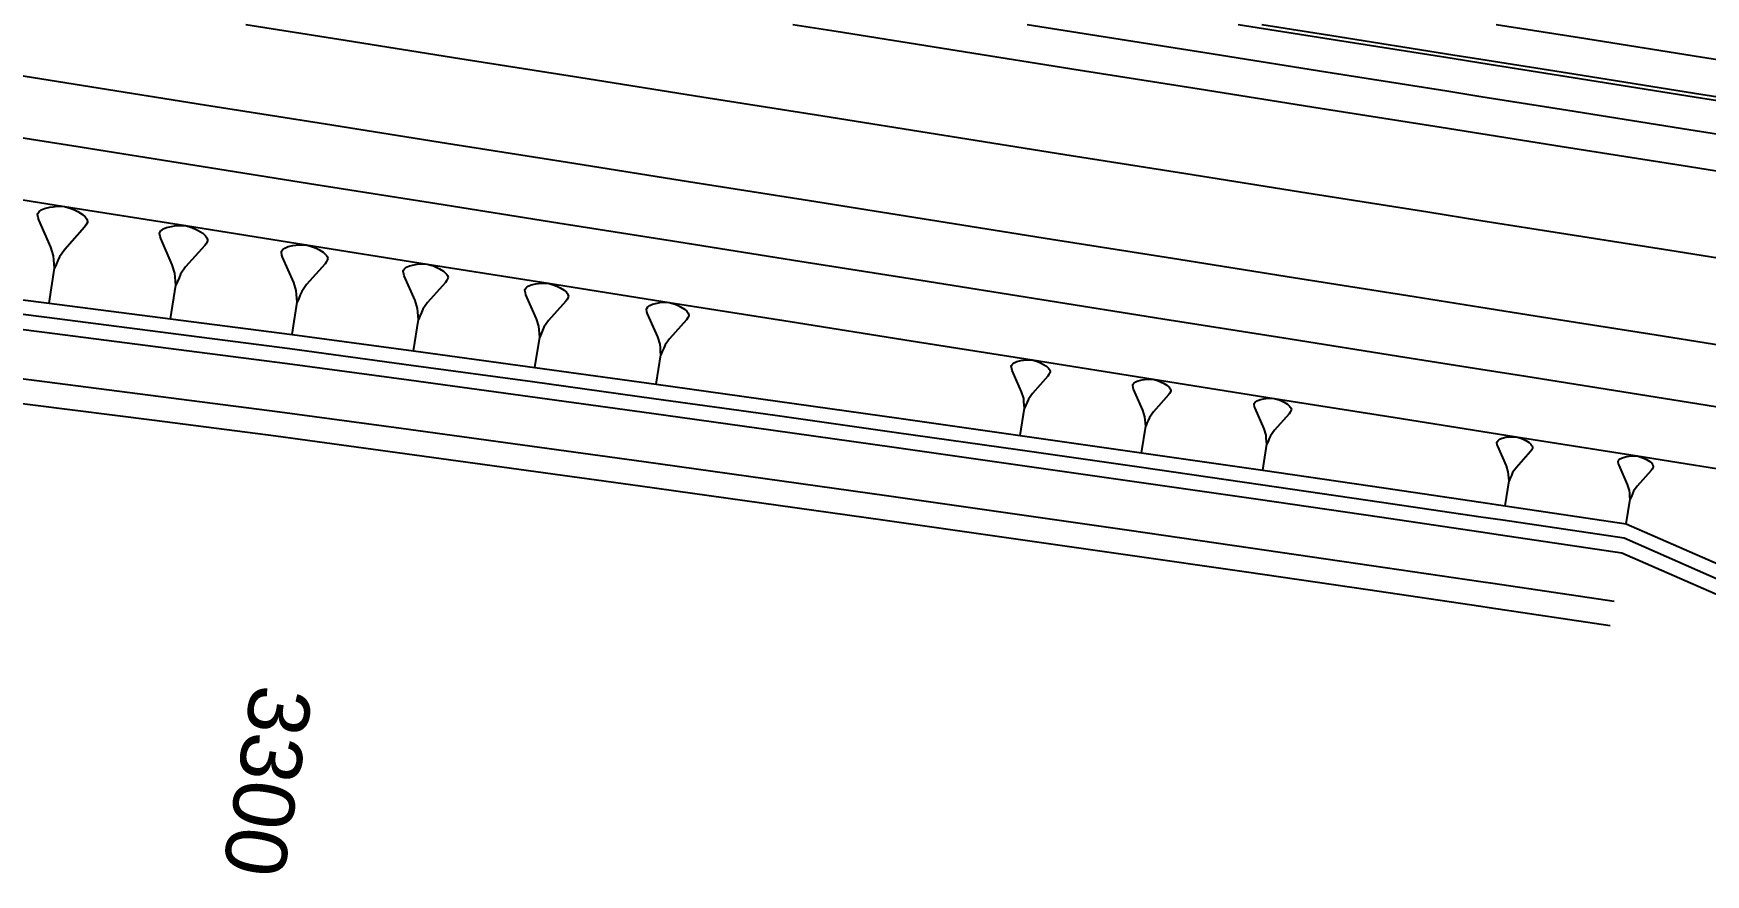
# Model space of a CAD drawing. Extents: x 384551 to 386632, y 802806 to 803252.
# Drawn here: x 384740.9 to 384809.2, y 802865.3 to 802899.6 of the extents above; entities that cross this region are included whole.
import ezdxf
from ezdxf.enums import TextEntityAlignment as Align

# ---------------------------------------------------------------- set-up
doc = ezdxf.new("R2010")
doc.units = 0
doc.layers.get('0').update_dxf_attribs({"linetype": 'CONTINUOUS'})
doc.styles.add('ARIAL', font='ARIAL.FON')

msp = doc.modelspace()

# ---------------------------------------------------------------- linework, layer by layer
at = {"color": 7}
for p, q in [((384741.0892, 802892.2411), (384741.0957, 802892.2818)), ((384741.1105, 802892.1125), (384741.0892, 802892.2411)), ((384741.0957, 802892.2818), (384741.1493, 802892.3567)), ((384741.1383, 802892.0247), (384741.1105, 802892.1125)), ((384741.6281, 802890.9039), (384741.1383, 802892.0247)), ((384741.1493, 802892.3567), (384741.1964, 802892.3909)), ((384741.1964, 802892.3909), (384741.2436, 802892.4252)), ((384741.2436, 802892.4252), (384741.3786, 802892.4872)), ((384741.3786, 802892.4872), (384741.595, 802892.5363)), ((384741.595, 802892.5363), (384741.7236, 802892.5576)), ((384741.7236, 802892.5576), (384741.8928, 802892.5725)), ((384741.8928, 802892.5725), (384742.1842, 802892.568)), ((384742.1842, 802892.568), (384742.4626, 802892.4821)), ((384742.4626, 802892.4821), (384742.6189, 802892.4156)), ((384742.6189, 802892.4156), (384742.7346, 802892.3555)), ((384742.7346, 802892.3555), (384742.9252, 802892.2418)), ((384742.9252, 802892.2418), (384743.0343, 802892.141)), ((384743.0343, 802892.141), (384743.0686, 802892.0939)), ((384743.1242, 802891.9182), (384743.0641, 802891.8025)), ((384743.0686, 802892.0939), (384743.1028, 802892.0467)), ((384743.1028, 802892.0467), (384743.1306, 802891.9589)), ((384743.1306, 802891.9589), (384743.1242, 802891.9182)), ((384743.0105, 802891.7276), (384742.1978, 802890.8134)), ((384743.0641, 802891.8025), (384743.0105, 802891.7276)), ((384746.0687, 802891.4698), (384746.0749, 802891.509)), ((384746.0892, 802891.3461), (384746.0687, 802891.4698)), ((384746.0749, 802891.509), (384746.1265, 802891.5811)), ((384746.1159, 802891.2616), (384746.0892, 802891.3461)), ((384746.5872, 802890.183), (384746.1159, 802891.2616)), ((384746.1265, 802891.5811), (384746.1719, 802891.614)), ((384746.1719, 802891.614), (384746.2173, 802891.647)), ((384746.2173, 802891.647), (384746.3472, 802891.7067)), ((384746.3472, 802891.7067), (384746.5554, 802891.7539)), ((384746.5554, 802891.7539), (384746.6792, 802891.7745)), ((384746.6792, 802891.7745), (384746.842, 802891.7888)), ((384746.842, 802891.7888), (384747.1224, 802891.7844)), ((384747.1224, 802891.7844), (384747.3903, 802891.7018)), ((384747.3903, 802891.7018), (384747.5408, 802891.6377)), ((384747.5408, 802891.6377), (384747.6521, 802891.5799)), ((384747.6521, 802891.5799), (384747.8355, 802891.4705)), ((384747.8355, 802891.4705), (384747.9405, 802891.3735)), ((384747.9405, 802891.3735), (384747.9735, 802891.3282)), ((384747.9735, 802891.3282), (384748.0064, 802891.2828)), ((384748.0064, 802891.2828), (384748.0332, 802891.1982)), ((384741.7392, 802890.5524), (384741.6281, 802890.9039)), ((384741.7541, 802890.3832), (384741.7392, 802890.5524)), ((384742.1978, 802890.8134), (384741.9834, 802890.5137)), ((384747.9175, 802890.9757), (384747.1355, 802890.096)), ((384747.9691, 802891.0478), (384747.9175, 802890.9757)), ((384748.027, 802891.1591), (384747.9691, 802891.0478)), ((384748.0332, 802891.1982), (384748.027, 802891.1591)), ((384751.0465, 802890.698), (384751.0524, 802890.7357)), ((384751.0662, 802890.579), (384751.0465, 802890.698)), ((384751.0524, 802890.7357), (384751.1021, 802890.8051)), ((384751.0919, 802890.4976), (384751.0662, 802890.579)), ((384751.1021, 802890.8051), (384751.1458, 802890.8369)), ((384751.1458, 802890.8369), (384751.1895, 802890.8686)), ((384751.1895, 802890.8686), (384751.3145, 802890.926)), ((384751.3145, 802890.926), (384751.5149, 802890.9715)), ((384751.5149, 802890.9715), (384751.634, 802890.9912)), ((384751.634, 802890.9912), (384751.7908, 802891.005)), ((384751.7908, 802891.005), (384752.0606, 802891.0008)), ((384752.0606, 802891.0008), (384752.3185, 802890.9213)), ((384752.3185, 802890.9213), (384752.4633, 802890.8597)), ((384752.4633, 802890.8597), (384752.5704, 802890.804)), ((384752.5704, 802890.804), (384752.7469, 802890.6987)), ((384752.7469, 802890.6987), (384752.848, 802890.6054)), ((384752.848, 802890.6054), (384752.8798, 802890.5617)), ((384752.8798, 802890.5617), (384752.9115, 802890.518)), ((384741.5578, 802888.6202), (384741.7838, 802890.0447)), ((384741.7689, 802890.2139), (384741.7541, 802890.3832)), ((384741.7838, 802890.0447), (384741.7689, 802890.2139)), ((384741.8503, 802890.201), (384741.7838, 802890.0447)), ((384741.9168, 802890.3574), (384741.8503, 802890.201)), ((384741.9834, 802890.5137), (384741.9168, 802890.3574)), ((384746.6942, 802889.8448), (384746.5872, 802890.183)), ((384747.1355, 802890.096), (384746.9292, 802889.8075)), ((384751.5455, 802889.4595), (384751.0919, 802890.4976)), ((384752.8259, 802890.2225), (384752.0733, 802889.3758)), ((384752.8756, 802890.2919), (384752.8259, 802890.2225)), ((384752.9312, 802890.399), (384752.8756, 802890.2919)), ((384752.9115, 802890.518), (384752.9372, 802890.4367)), ((384752.9372, 802890.4367), (384752.9312, 802890.399)), ((384756.0157, 802889.9237), (384756.0215, 802889.9602)), ((384756.0348, 802889.8083), (384756.0157, 802889.9237)), ((384756.0215, 802889.9602), (384756.0696, 802890.0275)), ((384756.0696, 802890.0275), (384756.1119, 802890.0583)), ((384756.1119, 802890.0583), (384756.1543, 802890.089)), ((384756.1543, 802890.089), (384756.2755, 802890.1447)), ((384756.2755, 802890.1447), (384756.4698, 802890.1888)), ((384756.4698, 802890.1888), (384756.5853, 802890.208)), ((384756.5853, 802890.208), (384756.7372, 802890.2213)), ((384756.7372, 802890.2213), (384756.9988, 802890.2173)), ((384756.9988, 802890.2173), (384757.2488, 802890.1401)), ((384757.2488, 802890.1401), (384757.3892, 802890.0804)), ((384757.3892, 802890.0804), (384757.493, 802890.0265)), ((384757.493, 802890.0265), (384757.6642, 802889.9244)), ((384757.6642, 802889.9244), (384757.7622, 802889.8339)), ((384746.5196, 802887.9854), (384746.7371, 802889.3562)), ((384746.7085, 802889.6819), (384746.6942, 802889.8448)), ((384746.7228, 802889.5191), (384746.7085, 802889.6819)), ((384746.7371, 802889.3562), (384746.7228, 802889.5191)), ((384746.8011, 802889.5066), (384746.7371, 802889.3562)), ((384746.8651, 802889.6571), (384746.8011, 802889.5066)), ((384746.9292, 802889.8075), (384746.8651, 802889.6571)), ((384751.6485, 802889.134), (384751.5455, 802889.4595)), ((384752.0733, 802889.3758), (384751.8746, 802889.0981)), ((384756.0598, 802889.7294), (384756.0348, 802889.8083)), ((384756.4995, 802888.723), (384756.0598, 802889.7294)), ((384757.7408, 802889.4627), (384757.0111, 802888.6418)), ((384757.7889, 802889.5299), (384757.7408, 802889.4627)), ((384757.7622, 802889.8339), (384757.7929, 802889.7915)), ((384757.8428, 802889.6338), (384757.7889, 802889.5299)), ((384757.7929, 802889.7915), (384757.8237, 802889.7492)), ((384757.8237, 802889.7492), (384757.8486, 802889.6703)), ((384757.8486, 802889.6703), (384757.8428, 802889.6338)), ((384760.9832, 802889.1489), (384760.9888, 802889.1843)), ((384760.9888, 802889.1843), (384761.0355, 802889.2496)), ((384761.0355, 802889.2496), (384761.0766, 802889.2794)), ((384761.0766, 802889.2794), (384761.1177, 802889.3093)), ((384761.1177, 802889.3093), (384761.2353, 802889.3633)), ((384761.2353, 802889.3633), (384761.4238, 802889.4061)), ((384761.4238, 802889.4061), (384761.5358, 802889.4247)), ((384761.5358, 802889.4247), (384761.6832, 802889.4376)), ((384761.6832, 802889.4376), (384761.9371, 802889.4337)), ((384761.9371, 802889.4337), (384762.1796, 802889.3588)), ((384762.1796, 802889.3588), (384762.3158, 802889.3009)), ((384762.3158, 802889.3009), (384762.4165, 802889.2486)), ((384762.4165, 802889.2486), (384762.5826, 802889.1495)), ((384751.4804, 802887.3444), (384751.6898, 802888.6637)), ((384751.6622, 802888.9773), (384751.6485, 802889.134)), ((384751.676, 802888.8205), (384751.6622, 802888.9773)), ((384751.6898, 802888.6637), (384751.676, 802888.8205)), ((384751.7514, 802888.8085), (384751.6898, 802888.6637)), ((384751.813, 802888.9533), (384751.7514, 802888.8085)), ((384751.8746, 802889.0981), (384751.813, 802888.9533)), ((384756.5993, 802888.4075), (384756.4995, 802888.723)), ((384757.0111, 802888.6418), (384756.8185, 802888.3727)), ((384761.0017, 802889.0369), (384760.9832, 802889.1489)), ((384761.0259, 802888.9603), (384761.0017, 802889.0369)), ((384761.4526, 802887.9839), (384761.0259, 802888.9603)), ((384762.6569, 802888.7015), (384761.9489, 802887.9052)), ((384762.5826, 802889.1495), (384762.6777, 802889.0617)), ((384762.7036, 802888.7668), (384762.6569, 802888.7015)), ((384762.6777, 802889.0617), (384762.7075, 802889.0206)), ((384762.7559, 802888.8676), (384762.7036, 802888.7668)), ((384762.7075, 802889.0206), (384762.7373, 802888.9796)), ((384762.7373, 802888.9796), (384762.7615, 802888.903)), ((384762.7615, 802888.903), (384762.7559, 802888.8676)), ((384765.9998, 802888.4713), (384766.0397, 802888.5003)), ((384766.0397, 802888.5003), (384766.0796, 802888.5293)), ((384766.0796, 802888.5293), (384766.1938, 802888.5817)), ((384766.1938, 802888.5817), (384766.3769, 802888.6233)), ((384766.3769, 802888.6233), (384766.4856, 802888.6413)), ((384766.4856, 802888.6413), (384766.6288, 802888.6539)), ((384766.6288, 802888.6539), (384766.8753, 802888.6501)), ((384766.8753, 802888.6501), (384767.1108, 802888.5774)), ((384767.1108, 802888.5774), (384767.2431, 802888.5211)), ((384767.2431, 802888.5211), (384767.3409, 802888.4703)), ((384756.4364, 802886.6726), (384756.6393, 802887.9516)), ((384756.6126, 802888.2555), (384756.5993, 802888.4075)), ((384756.626, 802888.1035), (384756.6126, 802888.2555)), ((384756.6393, 802887.9516), (384756.626, 802888.1035)), ((384756.6991, 802888.0919), (384756.6393, 802887.9516)), ((384756.7588, 802888.2323), (384756.6991, 802888.0919)), ((384756.8185, 802888.3727), (384756.7588, 802888.2323)), ((384761.5494, 802887.6778), (384761.4526, 802887.9839)), ((384761.9489, 802887.9052), (384761.7621, 802887.644)), ((384765.9489, 802888.3735), (384765.9544, 802888.4079)), ((384765.967, 802888.2648), (384765.9489, 802888.3735)), ((384765.9544, 802888.4079), (384765.9998, 802888.4713)), ((384765.9905, 802888.1904), (384765.967, 802888.2648)), ((384766.4048, 802887.2423), (384765.9905, 802888.1904)), ((384767.5743, 802887.9391), (384766.8868, 802887.1658)), ((384767.3409, 802888.4703), (384767.5021, 802888.3741)), ((384767.5021, 802888.3741), (384767.5945, 802888.2889)), ((384767.6197, 802888.0025), (384767.5743, 802887.9391)), ((384767.5945, 802888.2889), (384767.6235, 802888.249)), ((384767.6705, 802888.1003), (384767.6197, 802888.0025)), ((384767.6235, 802888.249), (384767.6524, 802888.2091)), ((384767.6524, 802888.2091), (384767.6759, 802888.1348)), ((384767.6759, 802888.1348), (384767.6705, 802888.1003)), ((384761.3913, 802885.9945), (384761.5882, 802887.2355)), ((384761.5623, 802887.5303), (384761.5494, 802887.6778)), ((384761.5753, 802887.3829), (384761.5623, 802887.5303)), ((384761.5882, 802887.2355), (384761.5753, 802887.3829)), ((384761.6462, 802887.3717), (384761.5882, 802887.2355)), ((384761.7042, 802887.5078), (384761.6462, 802887.3717)), ((384761.7621, 802887.644), (384761.7042, 802887.5078)), ((384766.4988, 802886.945), (384766.4048, 802887.2423)), ((384766.8868, 802887.1658), (384766.7054, 802886.9122)), ((384766.3453, 802885.3103), (384766.5365, 802886.5154)), ((384766.5114, 802886.8018), (384766.4988, 802886.945)), ((384766.524, 802886.6586), (384766.5114, 802886.8018)), ((384766.5365, 802886.5154), (384766.524, 802886.6586)), ((384766.5928, 802886.6477), (384766.5365, 802886.5154)), ((384766.6491, 802886.7799), (384766.5928, 802886.6477)), ((384766.7054, 802886.9122), (384766.6491, 802886.7799)), ((384780.836, 802886.0444), (384780.8411, 802886.0761)), ((384780.8526, 802885.9441), (384780.836, 802886.0444)), ((384780.8411, 802886.0761), (384780.8829, 802886.1346)), ((384780.8743, 802885.8756), (384780.8526, 802885.9441)), ((384781.2562, 802885.0016), (384780.8743, 802885.8756)), ((384780.8829, 802886.1346), (384780.9196, 802886.1613)), ((384780.9196, 802886.1613), (384780.9564, 802886.188)), ((384780.9564, 802886.188), (384781.0617, 802886.2363)), ((384781.0617, 802886.2363), (384781.2305, 802886.2746)), ((384781.2305, 802886.2746), (384781.3307, 802886.2913)), ((384781.3307, 802886.2913), (384781.4627, 802886.3029)), ((384781.4627, 802886.3029), (384781.6899, 802886.2994)), ((384781.6899, 802886.2994), (384781.9071, 802886.2324)), ((384781.9071, 802886.2324), (384782.029, 802886.1805)), ((384782.029, 802886.1805), (384782.1192, 802886.1336)), ((384782.1192, 802886.1336), (384782.2678, 802886.045)), ((384782.2678, 802886.045), (384782.3529, 802885.9664)), ((384782.3529, 802885.9664), (384782.3796, 802885.9296)), ((384782.423, 802885.7926), (384782.3761, 802885.7024)), ((384782.3796, 802885.9296), (384782.4063, 802885.8928)), ((384782.4063, 802885.8928), (384782.428, 802885.8243)), ((384782.428, 802885.8243), (384782.423, 802885.7926)), ((384782.3343, 802885.644), (384781.7006, 802884.9311)), ((384782.3761, 802885.7024), (384782.3343, 802885.644)), ((384785.795, 802885.267), (384785.7999, 802885.298)), ((384785.8112, 802885.1692), (384785.795, 802885.267)), ((384785.7999, 802885.298), (384785.8407, 802885.355)), ((384785.8323, 802885.1023), (384785.8112, 802885.1692)), ((384786.205, 802884.2495), (384785.8323, 802885.1023)), ((384785.8407, 802885.355), (384785.8765, 802885.381)), ((384785.8765, 802885.381), (384785.9124, 802885.4071)), ((384785.9124, 802885.4071), (384786.0152, 802885.4543)), ((384786.0152, 802885.4543), (384786.1798, 802885.4917)), ((384786.1798, 802885.4917), (384786.2777, 802885.5079)), ((384786.2777, 802885.5079), (384786.4064, 802885.5192)), ((384786.4064, 802885.5192), (384786.6281, 802885.5158)), ((384786.6281, 802885.5158), (384786.84, 802885.4504)), ((384786.84, 802885.4504), (384786.959, 802885.3998)), ((384786.959, 802885.3998), (384787.047, 802885.3541)), ((384787.047, 802885.3541), (384787.192, 802885.2676)), ((384787.192, 802885.2676), (384787.2751, 802885.1909)), ((384787.2751, 802885.1909), (384787.3011, 802885.155)), ((384787.3011, 802885.155), (384787.3272, 802885.1191)), ((384787.3272, 802885.1191), (384787.3483, 802885.0523)), ((384781.3429, 802884.7275), (384781.2562, 802885.0016)), ((384781.3545, 802884.5955), (384781.3429, 802884.7275)), ((384781.3661, 802884.4635), (384781.3545, 802884.5955)), ((384781.3777, 802884.3315), (384781.3661, 802884.4635)), ((384781.4296, 802884.4535), (384781.3777, 802884.3315)), ((384781.4814, 802884.5754), (384781.4296, 802884.4535)), ((384781.5333, 802884.6973), (384781.4814, 802884.5754)), ((384781.7006, 802884.9311), (384781.5333, 802884.6973)), ((384787.2569, 802884.8763), (384786.6385, 802884.1807)), ((384787.2977, 802884.9333), (384787.2569, 802884.8763)), ((384787.3434, 802885.0213), (384787.2977, 802884.9333)), ((384787.3483, 802885.0523), (384787.3434, 802885.0213)), ((384790.7522, 802884.4891), (384790.757, 802884.5193)), ((384790.768, 802884.3935), (384790.7522, 802884.4891)), ((384790.757, 802884.5193), (384790.7968, 802884.5751)), ((384790.7887, 802884.3282), (384790.768, 802884.3935)), ((384790.7968, 802884.5751), (384790.8319, 802884.6005)), ((384790.8319, 802884.6005), (384790.867, 802884.626)), ((384790.867, 802884.626), (384790.9674, 802884.6721)), ((384790.9674, 802884.6721), (384791.1283, 802884.7086)), ((384791.1283, 802884.7086), (384791.2239, 802884.7245)), ((384791.2239, 802884.7245), (384791.3497, 802884.7355)), ((384791.3497, 802884.7355), (384791.5664, 802884.7322)), ((384791.5664, 802884.7322), (384791.7734, 802884.6683)), ((384791.7734, 802884.6683), (384791.8896, 802884.6188)), ((384791.8896, 802884.6188), (384791.9756, 802884.5742)), ((384791.9756, 802884.5742), (384792.1173, 802884.4896)), ((384792.1173, 802884.4896), (384792.1985, 802884.4147)), ((384792.1985, 802884.4147), (384792.224, 802884.3796)), ((384781.2014, 802883.2207), (384781.3777, 802884.3315)), ((384786.2895, 802883.9821), (384786.205, 802884.2495)), ((384786.3008, 802883.8533), (384786.2895, 802883.9821)), ((384786.3122, 802883.7245), (384786.3008, 802883.8533)), ((384786.3235, 802883.5957), (384786.3122, 802883.7245)), ((384786.3741, 802883.7147), (384786.3235, 802883.5957)), ((384786.4247, 802883.8336), (384786.3741, 802883.7147)), ((384786.4753, 802883.9526), (384786.4247, 802883.8336)), ((384786.6385, 802884.1807), (384786.4753, 802883.9526)), ((384791.1528, 802883.4948), (384790.7887, 802884.3282)), ((384792.1808, 802884.1073), (384791.5765, 802883.4275)), ((384792.2206, 802884.163), (384792.1808, 802884.1073)), ((384792.2653, 802884.249), (384792.2206, 802884.163)), ((384792.224, 802884.3796), (384792.2494, 802884.3446)), ((384792.2494, 802884.3446), (384792.2701, 802884.2793)), ((384792.2701, 802884.2793), (384792.2653, 802884.249)), ((384786.1515, 802882.5118), (384786.3235, 802883.5957)), ((384791.2355, 802883.2335), (384791.1528, 802883.4948)), ((384791.2465, 802883.1076), (384791.2355, 802883.2335)), ((384791.2576, 802882.9818), (384791.2465, 802883.1076)), ((384791.3676, 802883.0884), (384791.3181, 802882.9722)), ((384791.4171, 802883.2047), (384791.3676, 802883.0884)), ((384791.5765, 802883.4275), (384791.4171, 802883.2047)), ((384800.7043, 802883.0143), (384800.738, 802883.0387)), ((384800.738, 802883.0387), (384800.7716, 802883.0631)), ((384800.7716, 802883.0631), (384800.868, 802883.1074)), ((384800.868, 802883.1074), (384801.0224, 802883.1424)), ((384801.0224, 802883.1424), (384801.1141, 802883.1576)), ((384801.1141, 802883.1576), (384801.2349, 802883.1682)), ((384801.2349, 802883.1682), (384801.4428, 802883.165)), ((384801.4428, 802883.165), (384801.6415, 802883.1037)), ((384801.6415, 802883.1037), (384801.753, 802883.0563)), ((384801.753, 802883.0563), (384801.8355, 802883.0134)), ((384791.1006, 802881.7967), (384791.2686, 802882.8559)), ((384791.2686, 802882.8559), (384791.2576, 802882.9818)), ((384791.3181, 802882.9722), (384791.2686, 802882.8559)), ((384800.6615, 802882.9317), (384800.6661, 802882.9608)), ((384800.6767, 802882.84), (384800.6615, 802882.9317)), ((384800.6661, 802882.9608), (384800.7043, 802883.0143)), ((384800.6965, 802882.7773), (384800.6767, 802882.84)), ((384801.046, 802881.9776), (384800.6965, 802882.7773)), ((384802.0324, 802882.5653), (384801.4525, 802881.9131)), ((384801.8355, 802883.0134), (384801.9715, 802882.9323)), ((384801.9715, 802882.9323), (384802.0494, 802882.8604)), ((384802.0707, 802882.6188), (384802.0324, 802882.5653)), ((384802.0494, 802882.8604), (384802.0739, 802882.8267)), ((384802.1135, 802882.7013), (384802.0707, 802882.6188)), ((384802.0739, 802882.8267), (384802.0983, 802882.7931)), ((384802.0983, 802882.7931), (384802.1181, 802882.7304)), ((384802.1181, 802882.7304), (384802.1135, 802882.7013)), ((384805.8164, 802882.3248), (384805.9681, 802882.3592)), ((384805.9681, 802882.3592), (384806.0582, 802882.3742)), ((384806.0582, 802882.3742), (384806.1768, 802882.3846)), ((384806.1768, 802882.3846), (384806.381, 802882.3814)), ((384806.381, 802882.3814), (384806.5762, 802882.3212)), ((384801.1253, 802881.7268), (384801.046, 802881.9776)), ((384801.1359, 802881.606), (384801.1253, 802881.7268)), ((384801.2995, 802881.6992), (384801.252, 802881.5876)), ((384801.4525, 802881.9131), (384801.2995, 802881.6992)), ((384805.6136, 802882.1523), (384805.6181, 802882.1808)), ((384805.6285, 802882.0622), (384805.6136, 802882.1523)), ((384805.6181, 802882.1808), (384805.6557, 802882.2333)), ((384805.648, 802882.0006), (384805.6285, 802882.0622)), ((384805.9912, 802881.2151), (384805.648, 802882.0006)), ((384805.6557, 802882.2333), (384805.6887, 802882.2573)), ((384805.6887, 802882.2573), (384805.7218, 802882.2813)), ((384805.7218, 802882.2813), (384805.8164, 802882.3248)), ((384806.9602, 802881.7924), (384806.3906, 802881.1517)), ((384806.5762, 802882.3212), (384806.6857, 802882.2746)), ((384806.6857, 802882.2746), (384806.7668, 802882.2325)), ((384806.7668, 802882.2325), (384806.9004, 802882.1528)), ((384806.9004, 802882.1528), (384806.9769, 802882.0822)), ((384806.9977, 802881.8449), (384806.9602, 802881.7924)), ((384806.9769, 802882.0822), (384807.0009, 802882.0491)), ((384807.0398, 802881.926), (384806.9977, 802881.8449)), ((384807.0009, 802882.0491), (384807.0249, 802882.0161)), ((384807.0249, 802882.0161), (384807.0444, 802881.9545)), ((384807.0444, 802881.9545), (384807.0398, 802881.926)), ((384800.9958, 802880.3481), (384801.1571, 802881.3645)), ((384801.1465, 802881.4853), (384801.1359, 802881.606)), ((384801.1571, 802881.3645), (384801.1465, 802881.4853)), ((384801.2046, 802881.4761), (384801.1571, 802881.3645)), ((384801.252, 802881.5876), (384801.2046, 802881.4761)), ((384806.0691, 802880.9688), (384805.9912, 802881.2151)), ((384806.3906, 802881.1517), (384806.2403, 802880.9416)), ((384805.942, 802879.6145), (384806.1004, 802880.6129)), ((384806.0795, 802880.8501), (384806.0691, 802880.9688)), ((384806.09, 802880.7315), (384806.0795, 802880.8501)), ((384806.1004, 802880.6129), (384806.09, 802880.7315)), ((384806.147, 802880.7224), (384806.1004, 802880.6129)), ((384806.1936, 802880.832), (384806.147, 802880.7224)), ((384806.2403, 802880.9416), (384806.1936, 802880.832))]:
    msp.add_line(p, q, dxfattribs=at)
at = {"color": 2, "linetype": 'CONTINUOUS'}
for points in [[(384711.2993, 802900), (384711.8291, 802899.9159), (384712.9467, 802899.7386), (384717.8849, 802898.955), (384722.8231, 802898.1714), (384727.7613, 802897.3879), (384732.6995, 802896.6043), (384737.6378, 802895.8207), (384742.576, 802895.0371), (384747.5142, 802894.2535), (384752.4524, 802893.47), (384757.3906, 802892.6864), (384762.3288, 802891.9028), (384767.2671, 802891.1192), (384772.2053, 802890.3356), (384777.1435, 802889.552), (384782.0817, 802888.7685), (384787.0199, 802887.9849), (384791.9582, 802887.2013), (384796.8964, 802886.4177), (384800, 802885.9252)], [(384781.4898, 802900), (384783.8056, 802899.6325), (384788.7438, 802898.849), (384793.682, 802898.0654), (384798.6203, 802897.2818), (384800, 802897.0629)], [(384800.6327, 802900), (384804.0286, 802899.4611), (384808.9668, 802898.6776), (384813.9051, 802897.894), (384818.8433, 802897.1104), (384823.7815, 802896.3268), (384826.8909, 802895.8334), (384828.7174, 802895.5441), (384833.6503, 802894.7677), (384838.5842, 802893.9983), (384843.5193, 802893.2359), (384848.4554, 802892.4806), (384853.3926, 802891.7324), (384858.3308, 802890.9912), (384863.2701, 802890.2571), (384868.2105, 802889.53), (384873.1519, 802888.81), (384878.0943, 802888.097), (384883.0377, 802887.3911), (384887.9821, 802886.6923), (384892.9276, 802886.0005), (384897.874, 802885.3158), (384900, 802885.0246)], [(384800, 802897.0629), (384803.5585, 802896.4982), (384808.4967, 802895.7146), (384813.4349, 802894.9311), (384818.3731, 802894.1475), (384823.3113, 802893.3639), (384826.4207, 802892.8705), (384828.2489, 802892.5809), (384833.1859, 802891.8038), (384838.1241, 802891.0338), (384843.0634, 802890.2708), (384848.0037, 802889.5148), (384852.9452, 802888.7659), (384857.8877, 802888.0241), (384862.8312, 802887.2893), (384867.7758, 802886.5616), (384872.7214, 802885.841), (384877.6681, 802885.1274), (384882.6158, 802884.4209), (384887.5644, 802883.7215), (384892.5141, 802883.0291), (384897.4647, 802882.3438), (384900, 802881.9966)], [(384800, 802885.9252), (384801.8346, 802885.6341), (384806.7728, 802884.8506), (384811.711, 802884.067), (384816.6492, 802883.2834), (384821.5875, 802882.4998), (384824.6969, 802882.0064), (384826.5307, 802881.7159), (384831.4833, 802880.9364), (384836.437, 802880.1639), (384841.3918, 802879.3985), (384846.3477, 802878.6402), (384851.3047, 802877.8889), (384856.2627, 802877.1448), (384861.2218, 802876.4077), (384866.182, 802875.6777), (384871.1431, 802874.9548), (384876.1053, 802874.239), (384881.0686, 802873.5303), (384886.0328, 802872.8287), (384890.998, 802872.1341), (384895.9642, 802871.4467), (384900, 802870.8939)]]:
    msp.add_lwpolyline(points, dxfattribs=at)
at = {"color": 7, "linetype": 'CONTINUOUS'}
for points in [[(384727.2517, 802900), (384728.1531, 802899.857), (384733.0913, 802899.0734), (384738.0295, 802898.2898), (384742.9678, 802897.5062), (384747.906, 802896.7226), (384752.8442, 802895.9391), (384757.7824, 802895.1555), (384762.7206, 802894.3719), (384767.6589, 802893.5883), (384772.5971, 802892.8047), (384777.5353, 802892.0212), (384782.4735, 802891.2376), (384787.4117, 802890.454), (384792.3499, 802889.6704), (384797.2882, 802888.8868), (384800, 802888.4565)], [(384749.5851, 802900), (384753.3927, 802899.3958), (384758.3309, 802898.6122), (384763.2691, 802897.8286), (384768.2074, 802897.0451), (384773.1456, 802896.2615), (384778.0838, 802895.4779), (384783.022, 802894.6943), (384787.9602, 802893.9107), (384792.8985, 802893.1272), (384797.8367, 802892.3436), (384800, 802892.0003)], [(384771.9184, 802900), (384773.6941, 802899.7182), (384778.6323, 802898.9347), (384783.5705, 802898.1511), (384788.5087, 802897.3675), (384793.447, 802896.5839), (384798.3852, 802895.8003), (384800, 802895.5441)], [(384800, 802895.5441), (384803.3234, 802895.0167), (384808.2616, 802894.2332), (384813.1998, 802893.4496), (384818.138, 802892.666), (384823.0763, 802891.8824), (384826.1857, 802891.389), (384828.0146, 802891.0993), (384832.9538, 802890.3219), (384837.894, 802889.5515), (384842.8354, 802888.7882), (384847.7779, 802888.0319), (384852.7215, 802887.2827), (384857.6661, 802886.5406), (384862.6117, 802885.8055), (384867.5585, 802885.0775), (384872.5062, 802884.3565), (384877.455, 802883.6427), (384882.4048, 802882.9358), (384887.3556, 802882.2361), (384892.3074, 802881.5435), (384897.2601, 802880.8579), (384900, 802880.4826)], [(384700, 802893.7285), (384701.8319, 802893.5015), (384706.7983, 802892.8959), (384710.6418, 802892.4339), (384711.7662, 802892.2995), (384716.7339, 802891.7017), (384721.7007, 802891.0978), (384726.6664, 802890.4876), (384731.6312, 802889.8713), (384736.595, 802889.2489), (384741.5578, 802888.6202), (384746.5196, 802887.9854), (384751.4804, 802887.3444), (384756.4364, 802886.6726), (384761.3913, 802885.9945), (384766.3453, 802885.3103), (384771.2983, 802884.6199), (384776.2504, 802883.9234), (384781.2014, 802883.2207), (384786.1515, 802882.5118), (384791.1006, 802881.7967), (384796.0487, 802881.0755), (384800, 802880.4945)], [(384800, 802879.8881), (384795.9547, 802880.4829), (384791.0065, 802881.2041), (384786.0575, 802881.9192), (384781.1074, 802882.6281), (384776.1563, 802883.3308), (384771.2043, 802884.0274), (384766.2513, 802884.7177), (384761.2973, 802885.4019), (384756.3423, 802886.08), (384751.3864, 802886.7518), (384746.4255, 802887.3928), (384741.4637, 802888.0276), (384736.5009, 802888.6563), (384731.5371, 802889.2788), (384726.5724, 802889.8951), (384721.6066, 802890.5052), (384716.6399, 802891.1091), (384711.6722, 802891.7069), (384710.5478, 802891.8413), (384706.7043, 802892.3033), (384701.7378, 802892.9089), (384700, 802893.1243)], [(384800, 802892.0003), (384802.7749, 802891.56), (384807.7131, 802890.7764), (384812.6513, 802889.9928), (384817.5895, 802889.2093), (384822.5278, 802888.4257), (384825.6372, 802887.9323), (384827.4679, 802887.6423), (384832.412, 802886.8641), (384837.3572, 802886.0929), (384842.3036, 802885.3288), (384847.251, 802884.5718), (384852.1995, 802883.8218), (384857.149, 802883.079), (384862.0997, 802882.3431), (384867.0513, 802881.6144), (384872.004, 802880.8927), (384876.9577, 802880.1782), (384881.9125, 802879.4706), (384886.8682, 802878.7702), (384891.825, 802878.0769), (384896.7827, 802877.3906), (384900, 802876.9499)], [(384700, 802889.4988), (384701.1737, 802889.3534), (384706.1401, 802888.7478), (384709.9836, 802888.2858), (384711.108, 802888.1514), (384716.0757, 802887.5536), (384721.0425, 802886.9497), (384726.0082, 802886.3395), (384730.973, 802885.7232), (384735.9367, 802885.1008), (384740.8995, 802884.4721), (384745.8614, 802883.8373), (384750.8222, 802883.1963), (384755.7782, 802882.5244), (384760.7331, 802881.8464), (384765.6871, 802881.1622), (384770.6401, 802880.4718), (384775.5922, 802879.7753), (384780.5432, 802879.0726), (384785.4933, 802878.3637), (384790.4424, 802877.6486), (384795.3905, 802876.9274), (384800, 802876.2496)], [(384800, 802888.4565), (384802.2264, 802888.1032), (384807.1646, 802887.3197), (384812.1028, 802886.5361), (384817.041, 802885.7525), (384821.9793, 802884.9689), (384825.0887, 802884.4755), (384826.9212, 802884.1852), (384831.8703, 802883.4062), (384836.8204, 802882.6343), (384841.7717, 802881.8695), (384846.7241, 802881.1117), (384851.6775, 802880.361), (384856.632, 802879.6174), (384861.5876, 802878.8808), (384866.5442, 802878.1513), (384871.5018, 802877.429), (384876.4605, 802876.7137), (384881.4202, 802876.0054), (384886.3809, 802875.3043), (384891.3426, 802874.6103), (384896.3053, 802873.9233), (384900, 802873.4172)], [(384800, 802880.4945), (384800.9958, 802880.3481), (384805.942, 802879.6145), (384810.6756, 802877.5414), (384815.4082, 802875.4622)], [(384815.3142, 802874.8696), (384810.5815, 802876.9488), (384805.8479, 802879.0219), (384800.9018, 802879.7555), (384800, 802879.8881)], [(384800, 802876.2496), (384800.3376, 802876.2), (384805.2838, 802875.4664)]]:
    msp.add_lwpolyline(points, dxfattribs=at)
at = {"color": 3, "linetype": 'CONTINUOUS'}
for points in [[(384771.9184, 802900), (384773.6941, 802899.7182), (384778.6323, 802898.9347), (384783.5705, 802898.1511), (384788.5087, 802897.3675), (384793.447, 802896.5839), (384798.3852, 802895.8003), (384800, 802895.5441)], [(384800, 802895.5441), (384803.3234, 802895.0167), (384808.2616, 802894.2332), (384813.1998, 802893.4496), (384818.138, 802892.666), (384823.0763, 802891.8824), (384826.1857, 802891.389), (384828.0146, 802891.0993), (384832.9538, 802890.3219), (384837.894, 802889.5515), (384842.8354, 802888.7882), (384847.7779, 802888.0319), (384852.7215, 802887.2827), (384857.6661, 802886.5406), (384862.6117, 802885.8055), (384867.5585, 802885.0775), (384872.5062, 802884.3565), (384877.455, 802883.6427), (384882.4048, 802882.9358), (384887.3556, 802882.2361), (384892.3074, 802881.5435), (384897.2601, 802880.8579), (384900, 802880.4826)]]:
    msp.add_lwpolyline(points, dxfattribs=at)
at = {"color": 1, "linetype": 'CONTINUOUS'}
for points in [[(384790.1041, 802900), (384793.8936, 802899.3987), (384798.8318, 802898.6151), (384800, 802898.4298)], [(384791.0613, 802900), (384793.9171, 802899.5468), (384798.8553, 802898.7633), (384800, 802898.5816)], [(384700, 802899.2617), (384702.6784, 802898.8367), (384707.6167, 802898.0531), (384711.4373, 802897.4468), (384712.5549, 802897.2695), (384717.4931, 802896.4859), (384722.4313, 802895.7023), (384727.3695, 802894.9188), (384732.3077, 802894.1352), (384737.246, 802893.3516), (384742.1842, 802892.568), (384747.1224, 802891.7844), (384752.0606, 802891.0008), (384756.9988, 802890.2173), (384761.9371, 802889.4337), (384766.8753, 802888.6501), (384771.8135, 802887.8665), (384776.7517, 802887.0829), (384781.6899, 802886.2994), (384786.6281, 802885.5158), (384791.5664, 802884.7322), (384796.5046, 802883.9486), (384800, 802883.394)], [(384800, 802898.5816), (384803.7935, 802897.9797), (384808.7318, 802897.1961), (384813.67, 802896.4125), (384818.6082, 802895.6289), (384823.5464, 802894.8454), (384826.6558, 802894.352), (384828.4831, 802894.0625), (384833.4181, 802893.2857), (384838.3542, 802892.516), (384843.2913, 802891.7533), (384848.2295, 802890.9977), (384853.1689, 802890.2492), (384858.1092, 802889.5076), (384863.0507, 802888.7732), (384867.9931, 802888.0458), (384872.9367, 802887.3255), (384877.8812, 802886.6122), (384882.8267, 802885.906), (384887.7733, 802885.2069), (384892.7208, 802884.5148), (384897.6694, 802883.8298), (384900, 802883.5106)], [(384800, 802898.4298), (384803.77, 802897.8315), (384808.7083, 802897.048), (384813.6465, 802896.2644), (384818.5847, 802895.4808), (384823.5229, 802894.6972), (384826.6323, 802894.2038), (384828.4597, 802893.9143), (384833.3949, 802893.1375), (384838.3312, 802892.3678), (384843.2685, 802891.6051), (384848.207, 802890.8494), (384853.1465, 802890.1008), (384858.0871, 802889.3593), (384863.0287, 802888.6248), (384867.9714, 802887.8974), (384872.9151, 802887.177), (384877.8599, 802886.4637), (384882.8056, 802885.7575), (384887.7524, 802885.0584), (384892.7002, 802884.3663), (384897.6489, 802883.6812), (384900, 802883.3592)], [(384700, 802892.52), (384701.6438, 802892.3163), (384706.6103, 802891.7107), (384710.4538, 802891.2488), (384711.5782, 802891.1143), (384716.5459, 802890.5166), (384721.5126, 802889.9126), (384726.4783, 802889.3025), (384731.4431, 802888.6862), (384736.4069, 802888.0637), (384741.3697, 802887.435), (384746.3315, 802886.8002), (384751.2924, 802886.1592), (384756.2483, 802885.4874), (384761.2033, 802884.8094), (384766.1573, 802884.1251), (384771.1103, 802883.4348), (384776.0623, 802882.7382), (384781.0134, 802882.0355), (384785.9634, 802881.3266), (384790.9125, 802880.6115), (384795.8606, 802879.8903), (384800, 802879.2817)], [(384700, 802890.5059), (384701.3304, 802890.341), (384706.2968, 802889.7354), (384710.1404, 802889.2735), (384711.2648, 802889.139), (384716.2325, 802888.5413), (384721.1992, 802887.9373), (384726.1649, 802887.3272), (384731.1297, 802886.7109), (384736.0935, 802886.0884), (384741.0563, 802885.4598), (384746.0181, 802884.8249), (384750.9789, 802884.1839), (384755.9349, 802883.5121), (384760.8898, 802882.8341), (384765.8438, 802882.1499), (384770.7968, 802881.4595), (384775.7489, 802880.7629), (384780.6999, 802880.0602), (384785.65, 802879.3513), (384790.5991, 802878.6363), (384795.5472, 802877.915), (384800, 802877.2603)], [(384800, 802883.394), (384801.4428, 802883.165), (384806.381, 802882.3814), (384811.3192, 802881.5979), (384816.2575, 802880.8143), (384821.1957, 802880.0307), (384824.3051, 802879.5373), (384826.1402, 802879.2466), (384831.0964, 802878.4665), (384836.0536, 802877.6935), (384841.0119, 802876.9275), (384845.9713, 802876.1687), (384850.9318, 802875.4169), (384855.8934, 802874.6722), (384860.856, 802873.9346)], [(384800, 802879.2817), (384800.8078, 802879.1629), (384805.7539, 802878.4293), (384810.4875, 802876.3562), (384815.2201, 802874.277)], [(384800, 802877.2603), (384800.4943, 802877.1876), (384805.4405, 802876.454)]]:
    msp.add_lwpolyline(points, dxfattribs=at)

# ---------------------------------------------------------------- texts
at = {"color": 2, "style": 'ARIAL'}
msp.add_text('3300', height=2.5, rotation=260.984, dxfattribs=at).set_placement((384752.3261, 802872.7335), align=Align.TOP_LEFT)

doc.saveas('drawing.dxf')
